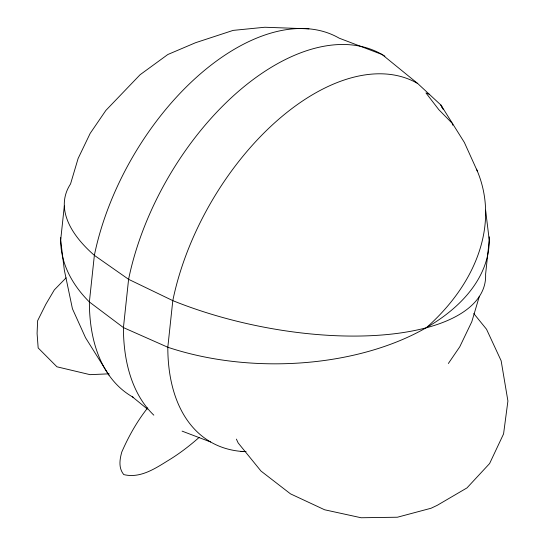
<?xml version="1.0" encoding="UTF-8"?>
<svg xmlns="http://www.w3.org/2000/svg" width="545" height="545" viewBox="0 0 545 545"><rect width="100%" height="100%" fill="white"/><g stroke="black" fill="none" stroke-linecap="round" stroke-linejoin="round"><path stroke-width="0.82" d="M64.317 205.976L60.665 240.107L64.317 270.02L72.437 308.763L85.545 337.743L108.98 375.151M479.368 296.262L471.8 321.727L459.762 346.797L448.351 363.501M147.695 407.871C137.067 421.299 128.647 436.334 121.794 451.996C119.668 459.585 118.36 467.978 123.756 474.586C139.827 478.551 154.535 468.973 167.56 460.879C178.849 454.108 189.374 446.048 199.232 437.335M66.102 277.821L54.323 289.899L45.841 304.274L37.632 320.705L37.087 333.479L38.17 347.948L56.939 366.799L90.048 374.66L109.109 373.829M308.92 28.844L264.809 27.25L233.158 30.384L195.539 42.721L167.812 54.52L140.079 74.747L105.846 110.444L90.157 133.409L78.112 158.479L70.543 183.951A214.294 87.486 11.6 0 0 94.36 255.346L89.373 301.964A206.991 119.512 -60 0 0 133.661 397.523M240.992 451.369L246.081 451.553M182.098 431.129L210.683 442.009M429.303 94.271L425.945 92.909L438.8 109.654L452.65 123.763L452.766 125.207M477.481 171.443L464.374 142.47L440.932 105.062L417.674 83.487L382.106 54.52L339.235 38.198A206.991 119.512 -60 0 0 94.36 255.346L128.593 279.319L172.799 300.629A214.294 87.486 11.6 0 0 485.602 274.237L489.253 240.107L485.602 210.193M132.244 396.726L147.395 409.063M473.796 313.573L486.535 329.255L501.141 360.763L507.913 400.997L503.573 433.895L489.614 463.536L466.983 487.904L437.219 505.331L431.081 508.24L397.407 517.225L361.097 517.75L324.629 509.779L290.485 493.852L261 471.064L238.172 442.956L236.394 439.113M443.269 109.518L440.932 105.062L441.981 107.365M384.92 56.23A214.294 123.722 -60 0 0 237.695 92.023A214.294 123.722 -60 0 0 128.593 279.319L123.429 327.593A214.294 123.722 -60 0 0 153.813 415.154M489.178 236.809A214.294 123.722 0 0 1 384.566 346.416A214.294 123.722 0 0 1 167.812 347.254L123.429 327.593L89.373 301.964A214.294 123.722 0 0 1 60.706 237.634M476.514 169.175A214.294 151.53 -15 0 1 426.49 327.593M244.95 451.628A206.991 119.512 -60 0 1 167.812 347.254L172.799 300.629A206.991 119.512 -60 0 1 417.674 83.487"/></g></svg>
